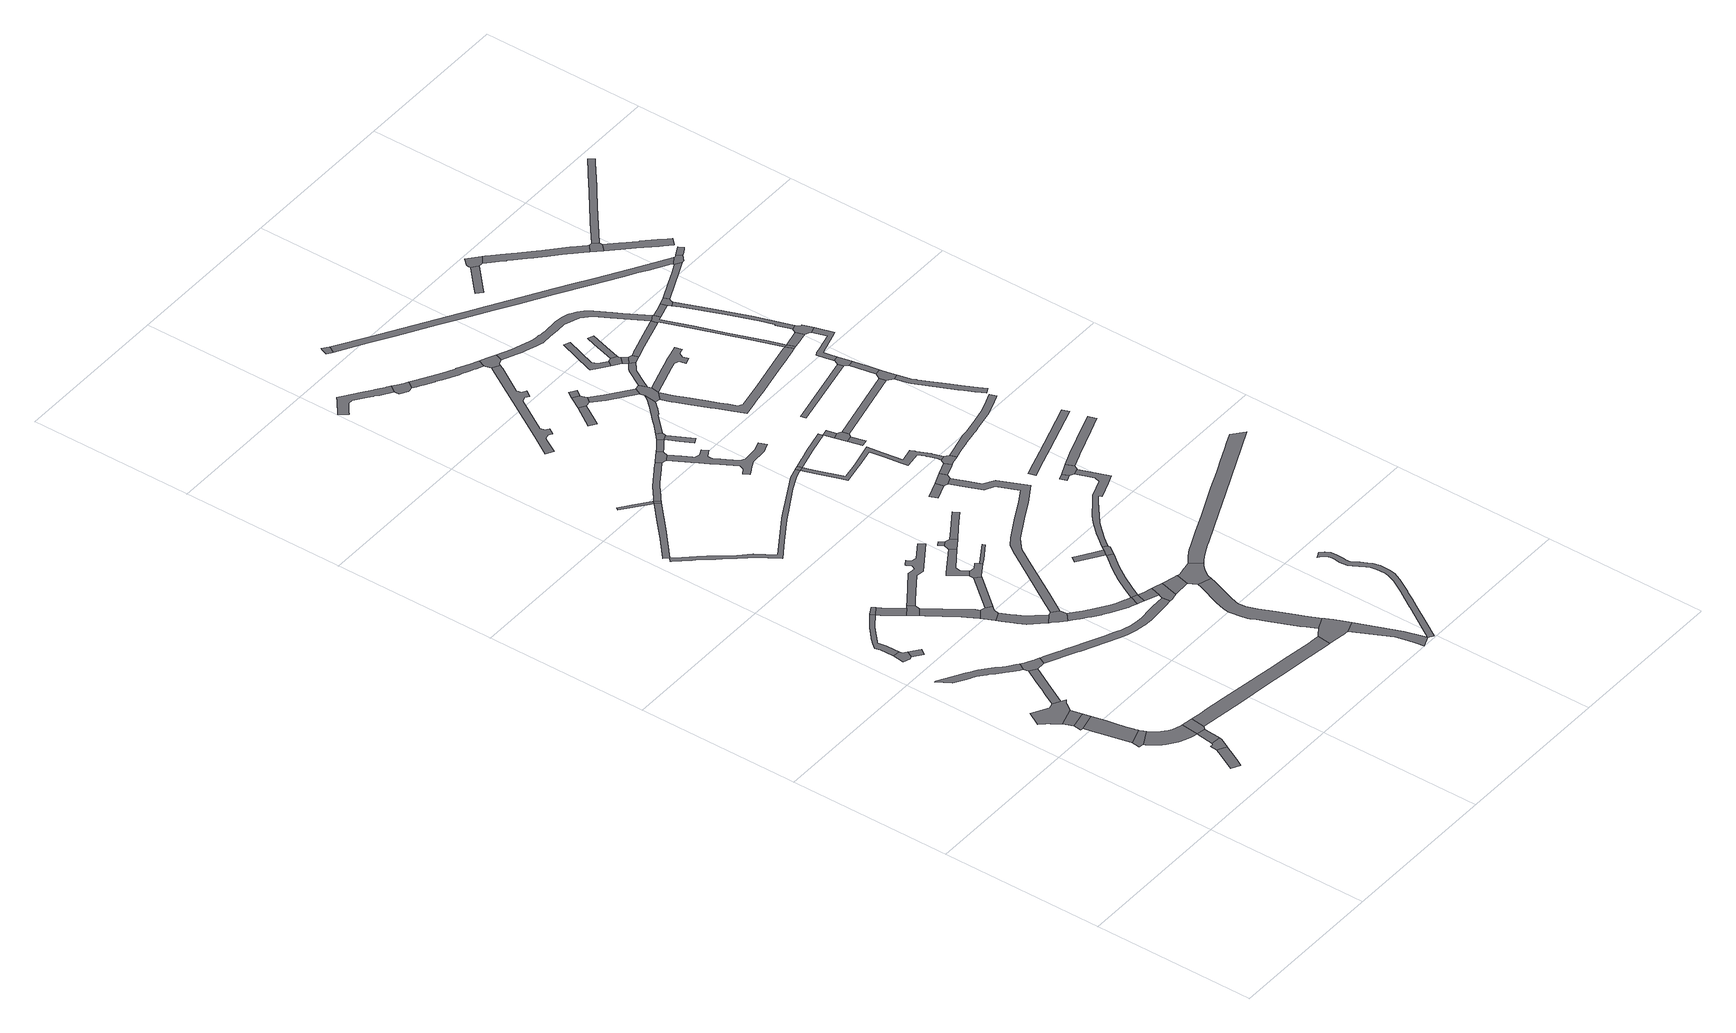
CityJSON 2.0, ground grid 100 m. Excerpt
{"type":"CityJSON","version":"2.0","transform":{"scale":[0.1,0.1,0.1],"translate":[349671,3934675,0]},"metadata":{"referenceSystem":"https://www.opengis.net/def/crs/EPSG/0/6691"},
"CityObjects":{
"road1":{"type":"Road","geometry":[{"type":"MultiSurface","lod":"1","boundaries":[[[0,1,2,3,4,5,6]]]}]},
"road2":{"type":"Road","attributes":{"RoadStructureAttribute.sectionType":"1"},"geometry":[{"type":"MultiSurface","lod":"1","boundaries":[[[7,8,9,10,11,12,13]]]}]},
"road3":{"type":"Road","attributes":{"RoadStructureAttribute.sectionType":"1"},"geometry":[{"type":"MultiSurface","lod":"1","boundaries":[[[3,14,15,16,17,18,19,20,21,22,23,24,25,26,4]]]}]},
"road4":{"type":"Road","geometry":[{"type":"MultiSurface","lod":"1","boundaries":[[[23,22,27,28,29]]]}]},
"road5":{"type":"Road","attributes":{"RoadStructureAttribute.sectionType":"1"},"geometry":[{"type":"MultiSurface","lod":"1","boundaries":[[[27,30,31,28]]]}]},
"road6":{"type":"Road","geometry":[{"type":"MultiSurface","lod":"1","boundaries":[[[32,33,34,35,36,37,38,39,40,41,42,43,44,45,31,30,46,47,48,49,50]]]}]},
"road7":{"type":"Road","attributes":{"RoadStructureAttribute.sectionType":"1"},"geometry":[{"type":"MultiSurface","lod":"1","boundaries":[[[51,52,53,54,55,56,57,58,59,60,61,62,63,64,65,66,67,68,0,6]]]}]},
"road8":{"type":"Road","geometry":[{"type":"MultiSurface","lod":"1","boundaries":[[[69,70,71,13,12,72,73,74]]]}]},
"road9":{"type":"Road","attributes":{"RoadStructureAttribute.sectionType":"1"},"geometry":[{"type":"MultiSurface","lod":"1","boundaries":[[[75,76,60,77,69,74]]]}]},
"road10":{"type":"Road","geometry":[{"type":"MultiSurface","lod":"1","boundaries":[[[60,76,78,79,61]]]}]},
"road11":{"type":"Road","attributes":{"RoadStructureAttribute.sectionType":"1"},"geometry":[{"type":"MultiSurface","lod":"1","boundaries":[[[80,81,82,83,84,85,86,87,88,89,90,91,92,93,94,95,96,97,98,99,100,101,102,103,104,105,106,107,108]]]}]},
"road12":{"type":"Road","geometry":[{"type":"MultiSurface","lod":"1","boundaries":[[[109,110,111,112,113,114,115]]]}]},
"road13":{"type":"Road","attributes":{"RoadStructureAttribute.sectionType":"1"},"geometry":[{"type":"MultiSurface","lod":"1","boundaries":[[[116,117,118,119,120,121,122,123,124,32,50]]]}]},
"road14":{"type":"Road","geometry":[{"type":"MultiSurface","lod":"1","boundaries":[[[109,125,126,110]]]}]},
"road15":{"type":"Road","attributes":{"RoadStructureAttribute.sectionType":"1"},"geometry":[{"type":"MultiSurface","lod":"1","boundaries":[[[127,128,129,130,131,132,133,134,135,113,112,136,137,138,139,140,141,142]]]}]},
"road16":{"type":"Road","geometry":[{"type":"MultiSurface","lod":"1","boundaries":[[[118,143,144,145,146,147,148,149,150,151,152,95,94,119]]]}]},
"road17":{"type":"Road","geometry":[{"type":"MultiSurface","lod":"1","boundaries":[[[127,142,153,154,155]]]}]},
"road18":{"type":"Road","attributes":{"RoadStructureAttribute.sectionType":"1"},"geometry":[{"type":"MultiSurface","lod":"1","boundaries":[[[156,157,153,142,158,159,160,161,162]]]}]},
"road19":{"type":"Road","geometry":[{"type":"MultiSurface","lod":"1","boundaries":[[[161,163,164,165,166,167,162]]]}]},
"road20":{"type":"Road","attributes":{"RoadStructureAttribute.sectionType":"1"},"geometry":[{"type":"MultiSurface","lod":"1","boundaries":[[[168,169,170,171,172,173,174,175,176,177,178,179,180,165,164]]]}]},
"road21":{"type":"Road","attributes":{"RoadStructureAttribute.sectionType":"1"},"geometry":[{"type":"MultiSurface","lod":"1","boundaries":[[[78,181,182,183,184,185,186,187,188,189,190,191,192,193,194,195,196,197,198,79]]]}]},
"road22":{"type":"Road","geometry":[{"type":"MultiSurface","lod":"1","boundaries":[[[199,200,201,202,175,174,203]]]}]},
"road23":{"type":"Road","attributes":{"RoadStructureAttribute.sectionType":"1"},"geometry":[{"type":"MultiSurface","lod":"1","boundaries":[[[204,205,206,207,208,209,210,211,212,199,203,213,214,215,216,217,218,219]]]}]},
"road24":{"type":"Road","attributes":{"RoadStructureAttribute.sectionType":"1"},"geometry":[{"type":"MultiSurface","lod":"1","boundaries":[[[220,221,222,223,224,225,226,227,228,229]]]}]},
"road25":{"type":"Road","attributes":{"RoadStructureAttribute.sectionType":"1"},"geometry":[{"type":"MultiSurface","lod":"1","boundaries":[[[230,231,232,233,234,235,236,237,238,239,240,241,242,243,244,245,246,247,248,249,250,251,252,144,143,253,254,255,256,257,258,259,260,261,262,263]]]}]},
"road26":{"type":"Road","geometry":[{"type":"MultiSurface","lod":"1","boundaries":[[[264,265,266,267,268,269,270,271,272,273,204,219]]]}]},
"road27":{"type":"Road","attributes":{"RoadStructureAttribute.sectionType":"1"},"geometry":[{"type":"MultiSurface","lod":"1","boundaries":[[[274,275,202,201,276]]]}]},
"road28":{"type":"Road","attributes":{"RoadStructureAttribute.sectionType":"1"},"geometry":[{"type":"MultiSurface","lod":"1","boundaries":[[[166,277,278,279,280,281,282,283,284,285,286,287,288,289,290,291,292,293,294,167]]]}]},
"road29":{"type":"Road","attributes":{"RoadStructureAttribute.sectionType":"1"},"geometry":[{"type":"MultiSurface","lod":"1","boundaries":[[[295,296,297,298,299,300,222]]]}]},
"road30":{"type":"Road","attributes":{"RoadStructureAttribute.sectionType":"1"},"geometry":[{"type":"MultiSurface","lod":"1","boundaries":[[[301,302,303,304,305,306,307,308,309,310,311,312,313,314,315,316,317,318,319,320,321,322,323,324,271,270]]]}]},
"road31":{"type":"Road","attributes":{"RoadStructureAttribute.sectionType":"1"},"geometry":[{"type":"MultiSurface","lod":"1","boundaries":[[[325,326,327,328,329,330,331,332,333,334,335,336,337,338,339,340,341,342,343,344,345,346,347,348,349,350,351,352,353,354,355,356,357,358,359,360,361,362,363,229,364]]]}]},
"road32":{"type":"Road","geometry":[{"type":"MultiSurface","lod":"1","boundaries":[[[295,222,221,365,366]]]}]},
"road33":{"type":"Road","geometry":[{"type":"MultiSurface","lod":"1","boundaries":[[[367,368,369,370,371,372,373,374,274,276]]]}]},
"road34":{"type":"Road","attributes":{"RoadStructureAttribute.sectionType":"1"},"geometry":[{"type":"MultiSurface","lod":"1","boundaries":[[[375,376,374,373,377,378,379,380]]]}]},
"road35":{"type":"Road","geometry":[{"type":"MultiSurface","lod":"1","boundaries":[[[314,313,381,382,383]]]}]},
"road36":{"type":"Road","attributes":{"RoadStructureAttribute.sectionType":"1"},"geometry":[{"type":"MultiSurface","lod":"1","boundaries":[[[384,385,386,387,388,389,390,366,365,391,392,393,394,395,396,397,398]]]}]},
"road37":{"type":"Road","attributes":{"RoadStructureAttribute.sectionType":"1"},"geometry":[{"type":"MultiSurface","lod":"1","boundaries":[[[399,400,401,383,382,402,403,404]]]}]},
"road38":{"type":"Road","attributes":{"RoadStructureAttribute.sectionType":"1"},"geometry":[{"type":"MultiSurface","lod":"1","boundaries":[[[405,406,407,408,369,368]]]}]},
"road39":{"type":"Road","attributes":{"RoadStructureAttribute.sectionType":"1"},"geometry":[{"type":"MultiSurface","lod":"1","boundaries":[[[409,410,411,412]]]}]},
"road40":{"type":"Road","geometry":[{"type":"MultiSurface","lod":"1","boundaries":[[[380,379,413,414,415,409,412]]]}]},
"road41":{"type":"Road","geometry":[{"type":"MultiSurface","lod":"1","boundaries":[[[230,263,416,417,418,419,404,403]]]}]},
"road42":{"type":"Road","geometry":[{"type":"MultiSurface","lod":"1","boundaries":[[[420,421,422,423,424,188,187,425,426,427,428,429,430,431,432]]]}]},
"road43":{"type":"Road","attributes":{"RoadStructureAttribute.sectionType":"1"},"geometry":[{"type":"MultiSurface","lod":"1","boundaries":[[[383,433,434,435,436,437,438,439,440,441,442,443,444,314]]]}]},
"road44":{"type":"Road","attributes":{"RoadStructureAttribute.sectionType":"1"},"geometry":[{"type":"MultiSurface","lod":"1","boundaries":[[[445,446,447,448,449,450,451,452,453,454,455,456,457,458,459,460,461,462,463,464,465,466,467,468,469,470,471,472,420,432]]]}]},
"road45":{"type":"Road","attributes":{"RoadStructureAttribute.sectionType":"1"},"geometry":[{"type":"MultiSurface","lod":"1","boundaries":[[[473,474,475,476,477,478,479,480,481,482,483,484,485,486,487,488,489,490,491,492,493,494]]]}]},
"road46":{"type":"Road","attributes":{"RoadStructureAttribute.sectionType":"1"},"geometry":[{"type":"MultiSurface","lod":"1","boundaries":[[[495,496,497,428,427,498,499,500,501]]]}]},
"road47":{"type":"Road","attributes":{"RoadStructureAttribute.sectionType":"1"},"geometry":[{"type":"MultiSurface","lod":"1","boundaries":[[[502,503,504,418,417,505]]]}]},
"road48":{"type":"Road","attributes":{"RoadStructureAttribute.sectionType":"1"},"geometry":[{"type":"MultiSurface","lod":"1","boundaries":[[[414,506,507,508,509,510,415]]]}]},
"road49":{"type":"Road","geometry":[{"type":"MultiSurface","lod":"1","boundaries":[[[397,511,512,513,514,515,398]]]}]},
"road50":{"type":"Road","attributes":{"RoadStructureAttribute.sectionType":"1"},"geometry":[{"type":"MultiSurface","lod":"1","boundaries":[[[516,517,518,519,520,521]]]}]},
"road51":{"type":"Road","attributes":{"RoadStructureAttribute.sectionType":"1"},"geometry":[{"type":"MultiSurface","lod":"1","boundaries":[[[522,523,524,525,526,527,528,529,530,531,532,533,534,273,272,535,536,537,538,539,540,541,542,543,544,545,546,547]]]}]},
"road52":{"type":"Road","geometry":[{"type":"MultiSurface","lod":"1","boundaries":[[[458,548,549,550,551,552,553,554,555,556,557,558,559,502,505,459]]]}]},
"road53":{"type":"Road","geometry":[{"type":"MultiSurface","lod":"1","boundaries":[[[560,516,521,439,438,561,562]]]}]},
"road54":{"type":"Road","geometry":[{"type":"MultiSurface","lod":"1","boundaries":[[[563,564,565,566,483,482,567,568]]]}]},
"road55":{"type":"Road","attributes":{"RoadStructureAttribute.sectionType":"1"},"geometry":[{"type":"MultiSurface","lod":"1","boundaries":[[[569,570,571,572,573,574,575,576,577,578,579,580,581,582,583,584,585,586,587,588,589]]]}]},
"road56":{"type":"Road","geometry":[{"type":"MultiSurface","lod":"1","boundaries":[[[590,591,592,514,513,593,594,595,596,597,598,599,595,600]]]}]},
"road57":{"type":"Road","attributes":{"RoadStructureAttribute.sectionType":"1"},"geometry":[{"type":"MultiSurface","lod":"1","boundaries":[[[601,602,603,604,605,606,607,608,609,610,611,612,613,614,615,616,617,618,619,620,621,622,623,624,625,626,627,628,629,630,631,632,512,511]]]}]},
"road58":{"type":"Road","geometry":[{"type":"MultiSurface","lod":"1","boundaries":[[[595,599,633,634,600]]]}]},
"road59":{"type":"Road","geometry":[{"type":"MultiSurface","lod":"1","boundaries":[[[346,345,635,636]]]}]},
"road60":{"type":"Road","attributes":{"RoadStructureAttribute.sectionType":"1"},"geometry":[{"type":"MultiSurface","lod":"1","boundaries":[[[637,638,639,640,641]]]}]},
"road61":{"type":"Road","geometry":[{"type":"MultiSurface","lod":"1","boundaries":[[[642,643,644,645,646,647]]]}]},
"road62":{"type":"Road","attributes":{"RoadStructureAttribute.sectionType":"1"},"geometry":[{"type":"MultiSurface","lod":"1","boundaries":[[[648,649,650,651,652]]]}]},
"road63":{"type":"Road","attributes":{"RoadStructureAttribute.sectionType":"1"},"geometry":[{"type":"MultiSurface","lod":"1","boundaries":[[[653,654,655,656,657,658,659,660,661,662,663,664,665,666,667,668,669,670,671,672,673,674,675,676,677,564,563]]]}]},
"road64":{"type":"Road","attributes":{"RoadStructureAttribute.sectionType":"1"},"geometry":[{"type":"MultiSurface","lod":"1","boundaries":[[[678,679,680,681,682,683,684,685,686,687,688,689,690,691,692,693,694,695,696,697,698,699,700,701,702,703,704,705,706,707,708,709,710,711,712,713,714,715,716,717,718,719,720,721,722,723,724,725,726,727,728,495]]]}]},
"road65":{"type":"Road","geometry":[{"type":"MultiSurface","lod":"1","boundaries":[[[729,641,640,730,731,732,733]]]}]},
"road66":{"type":"Road","attributes":{"RoadStructureAttribute.sectionType":"1"},"geometry":[{"type":"MultiSurface","lod":"1","boundaries":[[[734,735,736,737,738,739,740,634,633,741,742,743,744,745,746,747,748]]]}]},
"road67":{"type":"Road","attributes":{"RoadStructureAttribute.sectionType":"1"},"geometry":[{"type":"MultiSurface","lod":"1","boundaries":[[[635,749,750,751,752,753,754,755,636]]]}]},
"road68":{"type":"Road","geometry":[{"type":"MultiSurface","lod":"1","boundaries":[[[756,648,652,522,547,757]]]}]},
"road69":{"type":"Road","attributes":{"RoadStructureAttribute.sectionType":"1"},"geometry":[{"type":"MultiSurface","lod":"1","boundaries":[[[758,759,760,761,762,763,764,765,766,767,768,769,770,771,635,345,772,773,774,775,776,777,778,779,780,781,782,783,784,785,786]]]}]},
"road70":{"type":"Road","attributes":{"RoadStructureAttribute.sectionType":"1"},"geometry":[{"type":"MultiSurface","lod":"1","boundaries":[[[787,788,729,733]]]}]},
"road71":{"type":"Road","attributes":{"RoadStructureAttribute.sectionType":"1"},"geometry":[{"type":"MultiSurface","lod":"1","boundaries":[[[789,790,731,730,791,792]]]}]},
"road72":{"type":"Road","attributes":{"RoadStructureAttribute.sectionType":"1"},"geometry":[{"type":"MultiSurface","lod":"1","boundaries":[[[793,794,795,796,797,798,799,800,801,802,803,804,805,806,807,808,809,810,811,812,813,560,562]]]}]},
"road73":{"type":"Road","attributes":{"RoadStructureAttribute.sectionType":"1"},"geometry":[{"type":"MultiSurface","lod":"1","boundaries":[[[814,815,816,756,757]]]}]},
"road74":{"type":"Road","geometry":[{"type":"MultiSurface","lod":"1","boundaries":[[[588,817,818,819,820,668,667,589]]]}]},
"road75":{"type":"Road","attributes":{"RoadStructureAttribute.sectionType":"1"},"geometry":[{"type":"MultiSurface","lod":"1","boundaries":[[[821,822,823,824]]]}]},
"road76":{"type":"Road","geometry":[{"type":"MultiSurface","lod":"1","boundaries":[[[825,826,827,828,829,789,792,734,748]]]}]},
"road77":{"type":"Road","attributes":{"RoadStructureAttribute.sectionType":"1"},"geometry":[{"type":"MultiSurface","lod":"1","boundaries":[[[830,831,832,833]]]}]},
"road78":{"type":"Road","geometry":[{"type":"MultiSurface","lod":"1","boundaries":[[[821,824,834,835,833,832]]]}]},
"road79":{"type":"Road","geometry":[{"type":"MultiSurface","lod":"1","boundaries":[[[816,815,836,837,838,758,786]]]}]},
"road80":{"type":"Road","geometry":[{"type":"MultiSurface","lod":"1","boundaries":[[[839,840,841,842]]]}]},
"road81":{"type":"Road","attributes":{"RoadStructureAttribute.sectionType":"1"},"geometry":[{"type":"MultiSurface","lod":"1","boundaries":[[[828,843,844,845,846,847,848,849,850,829]]]}]},
"road82":{"type":"Road","attributes":{"RoadStructureAttribute.sectionType":"1"},"geometry":[{"type":"MultiSurface","lod":"1","boundaries":[[[851,852,853,854,855,856,857,858,859,860,861]]]}]},
"road83":{"type":"Road","geometry":[{"type":"MultiSurface","lod":"1","boundaries":[[[841,805,804,862,863,842]]]}]},
"road84":{"type":"Road","geometry":[{"type":"MultiSurface","lod":"1","boundaries":[[[864,851,861,865,866,867,868]]]}]},
"road85":{"type":"Road","attributes":{"RoadStructureAttribute.sectionType":"1"},"geometry":[{"type":"MultiSurface","lod":"1","boundaries":[[[869,870,871,872,873,874,875,876,877,878,879,880,881,882,883,884,885,886,887,888,889,890,553,552,891,892,893,894,895,896,897,898,899,900]]]}]},
"road86":{"type":"Road","attributes":{"RoadStructureAttribute.sectionType":"1"},"geometry":[{"type":"MultiSurface","lod":"1","boundaries":[[[848,901,866,865]]]}]},
"road87":{"type":"Road","attributes":{"RoadStructureAttribute.sectionType":"1"},"geometry":[{"type":"MultiSurface","lod":"1","boundaries":[[[826,902,903,904,905,906,907,908,909,910,911,912,913,914,915,827]]]}]},
"road88":{"type":"Road","geometry":[{"type":"MultiSurface","lod":"1","boundaries":[[[847,916,917,901,848]]]}]},
"road89":{"type":"Road","attributes":{"RoadStructureAttribute.sectionType":"1"},"geometry":[{"type":"MultiSurface","lod":"1","boundaries":[[[918,919,920,921,864,868]]]}]},
"road90":{"type":"Road","attributes":{"RoadStructureAttribute.sectionType":"1"},"geometry":[{"type":"MultiSurface","lod":"1","boundaries":[[[825,922,923,924,925,926,927,928,929,930,931,932,933,934,935,936,937,938,939,940,941,942,943,944,945,946,947,948,949,950,951,952,953,954,955,956,957,958,826]]]}]},
"road91":{"type":"Road","attributes":{"RoadStructureAttribute.sectionType":"1"},"geometry":[{"type":"MultiSurface","lod":"1","boundaries":[[[959,960,961,835,834]]]}]},
"road92":{"type":"Road","attributes":{"RoadStructureAttribute.sectionType":"1"},"geometry":[{"type":"MultiSurface","lod":"1","boundaries":[[[962,963,964,965,966,967,968,969,970,971,972,973,974,975,976,977,978,979,980,981,982,983,984,985,986,987,819,818,988,989,990,991,992,993,994,995,996,997,998,999,1000,1001]]]}]},
"road93":{"type":"Road","attributes":{"RoadStructureAttribute.sectionType":"1"},"geometry":[{"type":"MultiSurface","lod":"1","boundaries":[[[1002,1003,1004,1005]]]}]},
"road94":{"type":"Road","attributes":{"RoadStructureAttribute.sectionType":"1"},"geometry":[{"type":"MultiSurface","lod":"1","boundaries":[[[837,1006,1007,1008,1009,1010,1011,1012,1013,1014,1015,1016,1017,1018,1019,1020,1021,1022,1023,1024,1025,1026,1027,1028,1029,1030,1031,1032,838]]]}]},
"road95":{"type":"Road","attributes":{"RoadStructureAttribute.sectionType":"1"},"geometry":[{"type":"MultiSurface","lod":"1","boundaries":[[[1033,1034,1035,1036,1037,1038,1039,1040,1041,1042]]]}]},
"road96":{"type":"Road","attributes":{"RoadStructureAttribute.sectionType":"1"},"geometry":[{"type":"MultiSurface","lod":"1","boundaries":[[[862,1043,1044,1045,1046,1047,1048,1049,863]]]}]},
"road97":{"type":"Road","attributes":{"RoadStructureAttribute.sectionType":"1"},"geometry":[{"type":"MultiSurface","lod":"1","boundaries":[[[1050,1051,1052,1053,1054,917,916,1055,1056,1057,1058,1059,1001]]]}]},
"road98":{"type":"Road","attributes":{"RoadStructureAttribute.sectionType":"1"},"geometry":[{"type":"MultiSurface","lod":"1","boundaries":[[[1060,1061,1062,1063,1064,1065,1066,1067,1068,1069,1070,1071,646,645,1072,1073,1074,1075,1076,1077,1078,1079,1080,1081,1082,1083,1084,1085]]]}]},
"road99":{"type":"Road","geometry":[{"type":"MultiSurface","lod":"1","boundaries":[[[959,1086,1087,1088,1089,1090,960]]]}]},
"road100":{"type":"Road","attributes":{"RoadStructureAttribute.sectionType":"1"},"geometry":[{"type":"MultiSurface","lod":"1","boundaries":[[[1091,1092,1093,1094,1095,1096]]]}]},
"road101":{"type":"Road","attributes":{"RoadStructureAttribute.sectionType":"1"},"geometry":[{"type":"MultiSurface","lod":"1","boundaries":[[[1097,1090,1089,1098,1099,1100]]]}]},
"road102":{"type":"Road","geometry":[{"type":"MultiSurface","lod":"1","boundaries":[[[1101,1102,1103,1005,1004,1097,1100]]]}]},
"road103":{"type":"Road","attributes":{"RoadStructureAttribute.sectionType":"1"},"geometry":[{"type":"MultiSurface","lod":"1","boundaries":[[[1104,1105,1106,1107,1108,1109,1110,1087,1086,1111,1112,1113,1114,1115,1116,1117,1118,1119,1120]]]}]},
"road104":{"type":"Road","attributes":{"RoadStructureAttribute.sectionType":"1"},"geometry":[{"type":"MultiSurface","lod":"1","boundaries":[[[1059,1121,1122,1123,1124,1125,1126,944,1127,1128,1129,1130,1131,1132,1133,1134,962,1001]]]}]},
"road105":{"type":"Road","geometry":[{"type":"MultiSurface","lod":"1","boundaries":[[[944,943,1135,1127]]]}]},
"road106":{"type":"Road","geometry":[{"type":"MultiSurface","lod":"1","boundaries":[[[1136,1134,1133,1137,1138]]]}]},
"road107":{"type":"Road","attributes":{"RoadStructureAttribute.sectionType":"1"},"geometry":[{"type":"MultiSurface","lod":"1","boundaries":[[[1139,1127,1135,1140,1141]]]}]},
"road108":{"type":"Road","attributes":{"RoadStructureAttribute.sectionType":"1"},"geometry":[{"type":"MultiSurface","lod":"1","boundaries":[[[1142,1143,1144,1145,1146,1147,1148,1149,1150,1151,1152,1153,1154,1155,1156,1103,1102]]]}]},
"road109":{"type":"Road","geometry":[{"type":"MultiSurface","lod":"1","boundaries":[[[1157,1158,1159,1160,1161,1162,1091,1096]]]}]},
"road110":{"type":"Road","geometry":[{"type":"MultiSurface","lod":"1","boundaries":[[[1137,1163,1164,1165,1166,1167,1168,1138]]]}]},
"road111":{"type":"Road","attributes":{"RoadStructureAttribute.sectionType":"1"},"geometry":[{"type":"MultiSurface","lod":"1","boundaries":[[[1169,1170,1171,1172,1173,1164,1163,1174,1175,1176,1177,1178,1179,1180,1181,1182]]]}]},
"road112":{"type":"Road","geometry":[{"type":"MultiSurface","lod":"1","boundaries":[[[1183,1148,1147,1184,1185,1186,1169,1182,1139,1141]]]}]},
"road113":{"type":"Road","attributes":{"RoadStructureAttribute.sectionType":"1"},"geometry":[{"type":"MultiSurface","lod":"1","boundaries":[[[1187,1188,1189,1190,1191,1192,1193,1194,1195,1196,1197,1198,1199,1200,1201,1202,1203,1204,1205,1206,1207,1208,1209,1210,1211,1212,1213,1214,1215,1216,1217,1218,1219,1158,1157]]]}]},
"road114":{"type":"Road","attributes":{"RoadStructureAttribute.sectionType":"1"},"geometry":[{"type":"MultiSurface","lod":"1","boundaries":[[[1166,1220,1221,1222,1223,1224,1225,1226,1167]]]}]},
"road115":{"type":"Road","geometry":[{"type":"MultiSurface","lod":"1","boundaries":[[[1206,1205,1227,1228,1229,1230]]]}]},
"road116":{"type":"Road","geometry":[{"type":"MultiSurface","lod":"1","boundaries":[[[1231,1223,1222,1232,1233,1234,1235,1236,1060,1085]]]}]},
"road117":{"type":"Road","attributes":{"RoadStructureAttribute.sectionType":"1"},"geometry":[{"type":"MultiSurface","lod":"1","boundaries":[[[1237,1238,1239,1240,1241,1242,1243,1244,1245,1246,1228,1227,1247,1248,1249,1250,1251,1252]]]}]},
"road118":{"type":"Road","geometry":[{"type":"MultiSurface","lod":"1","boundaries":[[[1233,1253,1254,1255,1256,1257,1234]]]}]},
"road119":{"type":"Road","attributes":{"RoadStructureAttribute.sectionType":"1"},"geometry":[{"type":"MultiSurface","lod":"1","boundaries":[[[1258,1259,1260,1261,1262,1263,1264,1265,1266,1230,1229,1267,1268,1269,1270,1271,1272,1273,1274]]]}]}
},
"vertices":[
[451,758,0],[444,773,0],[443,775,0],[435,796,0],[333,759,0],[326,713,0],[355,709,0],
[521,312,0],[472,219,0],[525,191,0],[550,236,0],[588,307,0],[604,338,0],[550,367,0],
[433,801,0],[430,811,0],[427,825,0],[421,858,0],[418,868,0],[405,931,0],[400,959,0],[395,984,0],[377,1065,0],[270,1041,0],[282,985,0],[289,956,0],[331,765,0],
[366,1114,0],[259,1090,0],[252,1044,0],
[350,1185,0],[235,1150,0],
[336,1292,0],[314,1287,0],[302,1284,0],[203,1339,0],[154,1252,0],[170,1239,0],[175,1234,0],[184,1224,0],[191,1216,0],[201,1201,0],[206,1195,0],[208,1192,0],[210,1190,0],[221,1174,0],[381,1232,0],[384,1236,0],[396,1246,0],[406,1254,0],[379,1269,0],
[361,696,0],[385,658,0],[413,626,0],[429,611,0],[449,594,0],[485,570,0],[522,553,0],[550,540,0],[570,534,0],[593,530,0],[608,638,0],[604,638,0],[575,647,0],[550,657,0],[529,669,0],[512,682,0],[483,709,0],[465,731,0],
[579,421,0],[573,411,0],[556,413,0],[637,399,0],[637,402,0],[639,415,0],
[640,432,0],[649,521,0],[582,448,0],
[664,540,0],[677,628,0],
[162,1819,0],[213,1789,0],[222,1784,0],[247,1768,0],[254,1764,0],[279,1750,0],[308,1727,0],[322,1716,0],[325,1714,0],[331,1708,0],[360,1682,0],[397,1648,0],[429,1620,0],[459,1597,0],[475,1586,0],[502,1629,0],[485,1640,0],[444,1672,0],[413,1701,0],[399,1714,0],[371,1741,0],[357,1753,0],[328,1775,0],[284,1804,0],[282,1805,0],[270,1812,0],[198,1854,0],[123,1897,0],[114,1902,0],
[204,2122,0],[226,2161,0],[203,2180,0],[199,2199,0],[155,2203,0],[145,2131,0],[188,2117,0],
[379,1270,0],[441,1381,0],[524,1529,0],[482,1557,0],[440,1481,0],[408,1423,0],[402,1411,0],[379,1370,0],[337,1292,0],
[261,2080,0],[288,2116,0],
[356,2508,0],[274,2448,0],[270,2445,0],[208,2390,0],[205,2387,0],[201,2383,0],[173,2352,0],[147,2321,0],[156,2287,0],[201,2284,0],[190,2338,0],[224,2366,0],[228,2370,0],[233,2374,0],[287,2426,0],[370,2483,0],
[579,1530,0],[604,1573,0],[597,1575,0],[595,1576,0],[576,1585,0],[566,1591,0],[565,1591,0],[539,1606,0],[533,1609,0],[524,1614,0],
[420,2518,0],[415,2526,0],[408,2538,0],
[473,2437,0],[453,2466,0],[386,2458,0],[405,2431,0],[410,2424,0],[464,2348,0],[512,2382,0],
[475,2334,0],[504,2294,0],[551,2329,0],[556,2359,0],[531,2396,0],
[523,2267,0],[575,2190,0],[594,2163,0],[631,2107,0],[645,2081,0],[661,2052,0],[678,2022,0],[732,2061,0],[722,2088,0],[669,2161,0],[621,2228,0],[615,2238,0],[582,2285,0],
[949,502,0],[1151,476,0],[1298,456,0],[1318,454,0],[1404,443,0],[1605,416,0],[1613,415,0],[1624,500,0],[1569,503,0],[1560,504,0],[1357,533,0],[1255,547,0],[1184,557,0],[1164,560,0],[1120,566,0],[917,594,0],[779,613,0],[755,617,0],
[771,1971,0],[774,2001,0],[796,2026,0],[763,2053,0],[713,1945,0],
[915,1747,0],[901,1762,0],[891,1774,0],[870,1802,0],[838,1844,0],[813,1886,0],[808,1895,0],[788,1935,0],[786,1938,0],[726,1915,0],[754,1854,0],[760,1840,0],[772,1816,0],[785,1795,0],[834,1742,0],[863,1711,0],
[280,3797,0],[438,3943,0],[413,3970,0],[317,3883,0],[215,3788,0],[197,3772,0],[173,3751,0],[82,3669,0],[75,3664,0],[100,3636,0],
[1389,1353,0],[1302,1348,0],[1276,1346,0],[1182,1340,0],[1180,1340,0],[1152,1341,0],[1125,1346,0],[1102,1350,0],[1073,1358,0],[1049,1366,0],[1022,1377,0],[982,1396,0],[964,1404,0],[930,1420,0],[849,1458,0],[795,1484,0],[788,1486,0],[744,1507,0],[716,1520,0],[706,1525,0],[665,1544,0],[624,1564,0],[613,1569,0],[769,1438,0],[776,1435,0],[986,1335,0],[1033,1316,0],[1090,1299,0],[1149,1290,0],[1154,1289,0],[1210,1286,0],[1252,1289,0],[1343,1297,0],[1393,1301,0],
[867,1707,0],[875,1699,0],[899,1675,0],[900,1674,0],[901,1673,0],[906,1669,0],[939,1639,0],[984,1679,0],[979,1721,0],[940,1753,0],
[926,2247,0],[797,2094,0],[958,2220,0],
[592,2384,0],[764,2502,0],[770,2501,0],[811,2497,0],[1000,2619,0],[976,2656,0],[874,2590,0],[844,2597,0],[829,2623,0],[801,2607,0],[795,2603,0],[798,2597,0],[814,2569,0],[802,2544,0],[801,2543,0],[783,2545,0],[752,2549,0],[567,2421,0],
[423,3987,0],[334,4057,0],[267,4108,0],[265,4105,0],[256,4093,0],[395,3984,0],
[960,1622,0],[992,1595,0],[1022,1571,0],[1036,1560,0],[1040,1557,0],[1086,1524,0],[1089,1521,0],[1130,1496,0],[1131,1495,0],[1173,1471,0],[1221,1447,0],[1238,1440,0],[1271,1427,0],[1293,1483,0],[1268,1494,0],[1255,1499,0],[1207,1520,0],[1169,1541,0],[1163,1545,0],[1158,1547,0],[1086,1598,0],[1073,1608,0],[1053,1623,0],[1024,1645,0],
[85,3612,0],[156,3531,0],[169,3516,0],[209,3470,0],[235,3435,0],[258,3408,0],[309,3349,0],[311,3348,0],[348,3306,0],[368,3285,0],[454,3156,0],[572,3232,0],[721,3327,0],[738,3338,0],[763,3352,0],[768,3354,0],[795,3368,0],[949,3456,0],[1030,3495,0],[1080,3512,0],[1094,3516,0],[1086,3542,0],[1079,3539,0],[1067,3536,0],[1017,3520,0],[933,3477,0],[868,3441,0],[754,3377,0],[715,3356,0],[714,3355,0],[461,3193,0],[390,3301,0],[330,3364,0],[262,3445,0],[258,3450,0],[232,3486,0],[217,3502,0],[196,3527,0],[117,3617,0],[79,3618,0],
[453,3956,0],[427,3984,0],
[963,2226,0],[1050,2280,0],[1040,2295,0],[1027,2316,0],[992,2294,0],[963,2300,0],[961,2302,0],[927,2277,0],
[872,2389,0],[855,2378,0],[931,2345,0],[937,2375,0],[1063,2461,0],[1038,2497,0],
[1282,1423,0],[1311,1413,0],[1331,1469,0],
[643,4143,0],[633,4136,0],[597,4112,0],[561,4088,0],[524,4063,0],[447,4000,0],[433,3989,0],[456,3959,0],[471,3973,0],[485,3983,0],[546,4034,0],[567,4048,0],[663,4112,0],[708,4140,0],[689,4171,0],
[1392,1448,0],[1379,1451,0],[1376,1453,0],[1356,1396,0],[1400,1380,0],[1417,1441,0],
[1081,2299,0],[1183,2363,0],[1174,2378,0],[1072,2315,0],
[1074,2549,0],[1055,2578,0],[1028,2561,0],[1048,2534,0],
[1093,2481,0],[1132,2507,0],[1108,2542,0],
[1410,1302,0],[1455,1311,0],[1485,1423,0],[1436,1436,0],
[1679,535,0],[1674,531,0],[1672,530,0],[1640,510,0],[1634,506,0],[1708,403,0],[1714,402,0],[1750,398,0],[1823,427,0],[1805,473,0],[1783,520,0],[1764,561,0],[1758,572,0],
[1355,1517,0],[1365,1536,0],[1407,1607,0],[1460,1686,0],[1527,1772,0],[1528,1774,0],[1496,1798,0],[1495,1796,0],[1427,1710,0],[1416,1693,0],[1373,1628,0],[1330,1555,0],
[1717,661,0],[1697,706,0],[1648,820,0],[1616,893,0],[1606,916,0],[1597,943,0],[1594,949,0],[1589,988,0],[1589,995,0],[1590,998,0],[1592,1016,0],[1610,1073,0],[1662,1209,0],[1671,1238,0],[1591,1265,0],[1583,1237,0],[1530,1100,0],[1510,1035,0],[1505,1002,0],[1505,983,0],[1512,934,0],[1522,887,0],[1528,875,0],[1536,858,0],[1568,785,0],[1636,625,0],[1642,613,0],[1659,576,0],
[43,5706,0],[61,5721,0],[114,5762,0],[145,5761,0],[213,5711,0],[241,5691,0],[243,5690,0],[262,5674,0],[266,5671,0],[333,5624,0],[364,5667,0],[344,5680,0],[338,5684,0],[301,5710,0],[296,5714,0],[290,5717,0],[282,5722,0],[226,5764,0],[140,5825,0],[117,5841,0],[91,5820,0],[6,5753,0],
[1962,29,0],[1955,60,0],[1928,163,0],[1864,169,0],[1883,92,0],[1888,53,0],[1895,1,0],
[1584,1397,0],[1559,1403,0],[1486,1423,0],[1563,1315,0],
[1206,2558,0],[1250,2587,0],[1317,2633,0],[1295,2666,0],[1170,2583,0],
[739,4133,0],[775,4159,0],[784,4188,0],[765,4219,0],[697,4176,0],
[1521,1835,0],[1475,1865,0],[1373,1933,0],[1351,1900,0],[1455,1830,0],[1495,1803,0],
[1470,2822,0],[1506,2732,0],[1543,2639,0],[1602,2609,0],[1657,2484,0],[1573,2433,0],[1466,2378,0],[1453,2371,0],[1311,2290,0],[1258,2254,0],[1225,2212,0],[1122,2046,0],[979,1816,0],[1060,1852,0],[1196,2070,0],[1267,2186,0],[1281,2201,0],[1336,2247,0],[1477,2327,0],[1513,2345,0],[1598,2389,0],[1721,2464,0],[1644,2637,0],[1578,2676,0],[1551,2745,0],[1514,2840,0],
[1672,1240,0],[1683,1269,0],[1704,1302,0],[1731,1331,0],[1752,1347,0],[1701,1412,0],[1695,1411,0],[1661,1404,0],[1654,1403,0],[1650,1403,0],[1636,1399,0],[1599,1393,0],
[1539,1857,0],[1565,1824,0],[1561,1840,0],
[415,5571,0],[446,5612,0],[423,5626,0],[391,5647,0],[338,5593,0],[384,5567,0],
[798,5324,0],[646,5076,0],[480,4809,0],[400,4680,0],[443,4653,0],[486,4723,0],[505,4754,0],[534,4760,0],[556,4746,0],[580,4783,0],[557,4799,0],[551,4828,0],[681,5037,0],[710,5044,0],[733,5030,0],[757,5068,0],[733,5083,0],[727,5112,0],[831,5281,0],[845,5305,0],[802,5331,0],
[791,4235,0],[779,4228,0],[772,4224,0],[810,4205,0],[851,4234,0],[869,4246,0],[905,4169,0],[942,4098,0],[977,4116,0],[903,4261,0],[845,4275,0],
[802,4018,0],[824,3979,0],[853,3931,0],[880,3885,0],[934,3793,0],[924,3764,0],[890,3744,0],[909,3712,0],[910,3709,0],[943,3727,0],[951,3731,0],[1002,3757,0],[1107,3763,0],[1125,3770,0],[1126,3770,0],[1163,3784,0],[1146,3830,0],[1089,3810,0],[1000,3804,0],[970,3818,0],[931,3885,0],[929,3888,0],[916,3912,0],[895,3948,0],[893,3950,0],[896,3978,0],[936,4002,0],[916,4037,0],[881,4018,0],[849,4028,0],[842,4041,0],[814,4090,0],
[906,4285,0],[882,4310,0],
[1120,3521,0],[1112,3549,0],
[722,4634,0],[762,4607,0],[786,4645,0],[848,4742,0],[808,4767,0],
[389,6144,0],[372,6101,0],[397,6085,0],[405,6080,0],[429,6120,0],[394,6150,0],
[1432,2880,0],[1328,2841,0],[1334,2827,0],[1346,2796,0],[1444,2832,0],
[428,5563,0],[440,5556,0],[455,5547,0],[477,5534,0],[531,5502,0],[532,5502,0],[567,5482,0],[653,5435,0],[670,5428,0],[691,5419,0],[713,5407,0],[742,5394,0],[748,5391,0],[782,5376,0],[789,5373,0],[809,5417,0],[793,5425,0],[770,5436,0],[735,5453,0],[684,5479,0],[682,5480,0],[615,5515,0],[558,5545,0],[502,5579,0],[494,5583,0],
[1994,9,0],[2047,92,0],[2059,111,0],[2136,234,0],[2170,287,0],[2197,331,0],[2198,333,0],[2202,338,0],[2209,349,0],[2219,364,0],[2261,437,0],[2285,488,0],[2291,521,0],[2292,553,0],[2291,587,0],[2282,630,0],[2268,656,0],[2250,690,0],[2233,717,0],[2224,737,0],[2220,761,0],[2221,776,0],[2225,804,0],[2226,830,0],[2221,860,0],[2206,889,0],[2184,912,0],[2147,896,0],[2159,886,0],[2177,868,0],[2187,849,0],[2190,828,0],[2189,807,0],[2185,780,0],[2184,759,0],[2190,726,0],[2202,701,0],[2218,672,0],[2236,639,0],[2248,617,0],[2255,583,0],[2256,554,0],[2255,525,0],[2250,499,0],[2229,453,0],[2189,382,0],[2183,373,0],[2178,366,0],[2109,256,0],[2108,254,0],[1980,56,0],
[857,4843,0],[879,4746,0],[907,4779,0],[902,4784,0],[893,4819,0],
[1101,4544,0],[1081,4515,0],[1025,4452,0],[1023,4450,0],[958,4385,0],[931,4358,0],[927,4354,0],[1004,4383,0],[1016,4395,0],[1018,4392,0],[1033,4407,0],[1051,4424,0],[1067,4441,0],[1077,4452,0],[1093,4470,0],
[1166,3533,0],[1258,3558,0],[1399,3590,0],[1393,3619,0],[1251,3588,0],[1181,3568,0],[1175,3566,0],
[1511,2910,0],[1526,2869,0],
[1639,2976,0],[1620,3039,0],[1619,3043,0],[1611,3063,0],[1586,3120,0],[1583,3125,0],[1573,3150,0],[1490,3131,0],[1472,3251,0],[1458,3350,0],[1303,3314,0],[1197,3294,0],[1138,3466,0],[1123,3510,0],[1122,3429,0],[1167,3296,0],[1179,3263,0],[1304,3288,0],[1311,3289,0],[1435,3316,0],[1447,3227,0],[1462,3128,0],[1467,3083,0],[1565,3097,0],[1585,3054,0],[1587,3050,0],[1593,3032,0],[1603,2994,0],[1607,2969,0],
[923,4858,0],[883,4883,0],
[1117,4616,0],[976,4719,0],[948,4685,0],[1096,4574,0],
[1605,1894,0],[1679,1974,0],[1694,1990,0],[1739,2027,0],[1826,2098,0],[1830,2100,0],[1838,2106,0],[1863,2125,0],[1873,2107,0],[1980,2147,0],[2039,2170,0],[1974,2347,0],[1935,2335,0],[1973,2227,0],[1963,2194,0],[1849,2151,0],[1807,2121,0],[1717,2055,0],[1671,2016,0],[1605,1942,0],[1588,1920,0],
[1597,2894,0],[1613,2901,0],[1593,2941,0],
[855,5322,0],[884,5330,0],[903,5375,0],[853,5397,0],
[1436,3458,0],[1457,3373,0],[1496,3382,0],[1475,3468,0],
[1124,4463,0],[1163,4502,0],[1174,4553,0],[1166,4576,0],[1150,4620,0],
[1442,3604,0],[1403,3594,0],[1418,3534,0],[1456,3544,0],
[1490,3489,0],[1481,3528,0],
[1626,2907,0],[1678,2918,0],[1666,2957,0],
[1854,2373,0],[1868,2335,0],[1907,2350,0],[1892,2388,0],
[1173,4590,0],[1188,4617,0],[1242,4707,0],[1253,4715,0],[1291,4746,0],[1264,4773,0],[1230,4746,0],[1214,4733,0],
[1214,4867,0],[1204,4874,0],[1202,4875,0],[1165,4901,0],[1152,4937,0],[1218,5123,0],[1181,5137,0],[1102,4917,0],[1097,4902,0],[1133,4876,0],[1191,4835,0],
[1989,2375,0],[1970,2421,0],
[1238,4872,0],[1243,4798,0],[1276,4835,0],[1274,4847,0],[1274,4855,0],
[2688,1872,0],[2612,1839,0],[2576,1823,0],[2477,1779,0],[2428,1757,0],[2417,1752,0],[2409,1749,0],[2393,1741,0],[2271,1687,0],[2167,1640,0],[2157,1636,0],[2064,1595,0],[1938,1538,0],[1836,1493,0],[1792,1473,0],[1773,1463,0],[1770,1461,0],[1748,1446,0],[1745,1445,0],[1731,1435,0],[1730,1434,0],[1724,1430,0],[1759,1353,0],[1770,1360,0],[1813,1386,0],[1877,1419,0],[1907,1432,0],[2129,1531,0],[2186,1557,0],[2287,1602,0],[2634,1757,0],[2758,1812,0],
[1304,4804,0],
[1364,4566,0],[1408,4580,0],[1435,4566,0],[1446,4529,0],[1454,4531,0],[1486,4541,0],[1475,4578,0],[1489,4605,0],[1526,4616,0],[1515,4657,0],[1459,4641,0],[1419,4629,0],[1364,4614,0],[1336,4604,0],
[1340,4762,0],[1328,4798,0],
[1303,4949,0],[1337,5057,0],[1299,5069,0],[1281,5011,0],
[1145,4400,0],[1155,4378,0],[1180,4317,0],[1227,4205,0],[1230,4199,0],[1246,4161,0],[1271,4102,0],[1305,4022,0],[1318,4024,0],[1324,4025,0],[1377,4036,0],[1416,4044,0],[1504,4063,0],[1592,4081,0],[1684,4100,0],[1685,4100,0],[1789,4123,0],[1803,4126,0],[1864,4139,0],[1866,4139,0],[1871,4140,0],[1884,4144,0],[1865,4191,0],[1855,4188,0],[1853,4188,0],[1847,4187,0],[1753,4167,0],[1529,4120,0],[1401,4093,0],[1352,4082,0],[1326,4100,0],[1306,4151,0],[1288,4193,0],[1258,4264,0],[1212,4376,0],[1196,4413,0],[1195,4416,0],
[1964,3596,0],[1955,3635,0],[1554,3544,0],
[1656,4910,0],[1577,5047,0],[1550,5095,0],[1501,5183,0],[1495,5191,0],[1473,5219,0],[1443,5244,0],[1416,5262,0],[1403,5268,0],[1397,5272,0],[1391,5275,0],[1357,5282,0],[1341,5285,0],[1322,5287,0],[1313,5288,0],[1303,5288,0],[1218,5286,0],[1190,5287,0],[1181,5288,0],[1165,5290,0],[1154,5291,0],[1136,5293,0],[1117,5295,0],[1103,5298,0],[1014,5328,0],[987,5338,0],[967,5293,0],[1003,5278,0],[1026,5269,0],[1089,5248,0],[1127,5237,0],[1131,5236,0],[1199,5237,0],[1259,5237,0],[1260,5237,0],[1321,5238,0],[1412,5205,0],[1463,5158,0],[1510,5073,0],[1617,4887,0],
[1454,3782,0],[1461,3748,0],[1924,3847,0],[1917,3882,0],
[1696,2923,0],[1728,2930,0],[1783,2942,0],[1804,2947,0],[1873,2960,0],[1885,2962,0],[1886,2962,0],[1903,2965,0],[1924,2969,0],[1926,2970,0],[2067,3000,0],[2158,3031,0],[2159,3031,0],[2194,3045,0],[2209,3051,0],[2194,3089,0],[2112,3057,0],[2067,3043,0],[2055,3040,0],[2044,3036,0],[2038,3035,0],[1968,3021,0],[1908,3009,0],[1878,3004,0],[1838,2998,0],[1805,2991,0],[1804,2991,0],
[2321,2706,0],[2225,2675,0],[2043,2616,0],[1972,2593,0],[1872,2560,0],[1791,2534,0],[1805,2492,0],[1921,2530,0],[2021,2562,0],[2335,2664,0],
[2071,2406,0],[2081,2409,0],[2270,2478,0],[2375,2516,0],[2358,2563,0],[2295,2541,0],[2055,2456,0],
[1604,4883,0],[1498,4851,0],[1376,4814,0],[1355,4806,0],[1348,4803,0],[1368,4771,0],[1389,4778,0],[1417,4786,0],[1425,4789,0],[1625,4851,0],
[2110,5104,0],[1946,5202,0],[1721,5339,0],[1620,5400,0],[1526,5457,0],[1360,5557,0],[1153,5682,0],[1146,5686,0],[1006,5771,0],[846,5868,0],[669,5975,0],[640,5992,0],[541,5998,0],[596,5965,0],[713,5894,0],[914,5773,0],[1031,5702,0],[1197,5601,0],[1314,5531,0],[1486,5427,0],[1669,5316,0],[1821,5225,0],[1899,5177,0],[1944,5150,0],[2060,5080,0],[2066,5075,0],
[1997,3570,0],[2033,3579,0],[2019,3637,0],[2012,3676,0],[1975,3670,0],
[1403,5915,0],[1290,5811,0],[1243,5768,0],[1276,5737,0],[1326,5782,0],[1439,5886,0],
[1946,3826,0],[1999,3745,0],[1999,3748,0],[1983,3833,0],
[1982,3840,0],[1966,3920,0],[1932,3913,0],
[2217,3151,0],[2205,3175,0],[2164,3256,0],[2139,3310,0],[2065,3468,0],[2063,3473,0],[2055,3489,0],[1997,3569,0],[2017,3487,0],[2020,3475,0],[2128,3244,0],[2128,3243,0],[2133,3232,0],[2168,3163,0],[2171,3158,0],[2196,3109,0],[2229,3126,0],
[1628,4852,0],[1633,4853,0],[1633,4852,0],[1697,4674,0],[1758,4499,0],[1804,4368,0],[1885,4195,0],[1848,4302,0],[1776,4508,0],[1716,4681,0],[1661,4835,0],[1652,4859,0],[1675,4867,0],[1661,4902,0],
[1903,4147,0],
[1729,4921,0],[1770,4896,0],[1758,4931,0],
[1993,4218,0],[1930,4152,0],[2011,4169,0],
[1957,3966,0],[1950,4003,0],[2051,4029,0],[2110,4049,0],[2120,4053,0],[2086,4162,0],[2047,4150,0],[2075,4064,0],[1954,4034,0],[1930,4028,0],[1924,4025,0],[1912,4019,0],[1913,4012,0],[1922,3966,0],[1931,3917,0],
[1468,5887,0],[1511,5922,0],[1441,5984,0],[1405,5944,0],[1404,5925,0],[1404,5924,0],
[1781,4875,0],[1809,4889,0],[1812,4907,0],[1822,4917,0],[1808,4949,0],[1797,4944,0],
[2040,4255,0],[2036,4269,0],[1966,4488,0],[1912,4627,0],[1885,4697,0],[1803,4832,0],[1888,4619,0],[1893,4605,0],[1958,4427,0],[1984,4347,0],[1986,4341,0],[1984,4340,0],[1980,4339,0],[2011,4246,0],
[2041,4154,0],[2065,4228,0],[2058,4225,0],[2045,4239,0],
[1503,5854,0],[1548,5810,0],[1561,5797,0],[1562,5796,0],[1588,5773,0],[1660,5704,0],[1666,5697,0],[1716,5650,0],[1718,5648,0],[1778,5593,0],[1778,5592,0],[1794,5575,0],[1796,5573,0],[1797,5572,0],[1820,5550,0],[1858,5512,0],[1859,5511,0],[1877,5491,0],[1881,5488,0],[1924,5522,0],[1918,5526,0],[1858,5589,0],[1856,5591,0],[1852,5594,0],[1759,5683,0],[1756,5686,0],[1743,5698,0],[1722,5718,0],[1630,5807,0],[1625,5812,0],[1584,5852,0],[1547,5888,0],[1524,5910,0],
[1934,4966,0],[2024,5008,0],[2103,5045,0],[2065,5069,0],[2058,5064,0],[2006,5039,0],[1919,4999,0],
[1932,5435,0],[1971,5473,0],[1972,5494,0],[1944,5523,0],
[2067,5072,0],[2118,5045,0],[2154,5077,0],[2130,5105,0],[2121,5100,0],[2118,5100,0],
[2233,5203,0],[2216,5221,0],[2214,5222,0],[2186,5251,0],[2178,5260,0],[2110,5330,0],[2109,5330,0],[2038,5403,0],[2035,5407,0],[2034,5408,0],[1974,5392,0],[1997,5370,0],[2053,5311,0],[2139,5221,0],[2153,5206,0],[2194,5165,0],
[2159,5080,0],[2195,5100,0],[2209,5109,0],[2191,5140,0],[2164,5124,0],
[2493,5956,0],[2326,5825,0],[2324,5823,0],[2314,5816,0],[2300,5804,0],[2277,5786,0],[2177,5707,0],[2098,5645,0],[2078,5630,0],[2089,5587,0],[2141,5628,0],[2214,5685,0],[2302,5754,0],[2325,5773,0],[2339,5784,0],[2495,5907,0],[2518,5924,0]
]}
